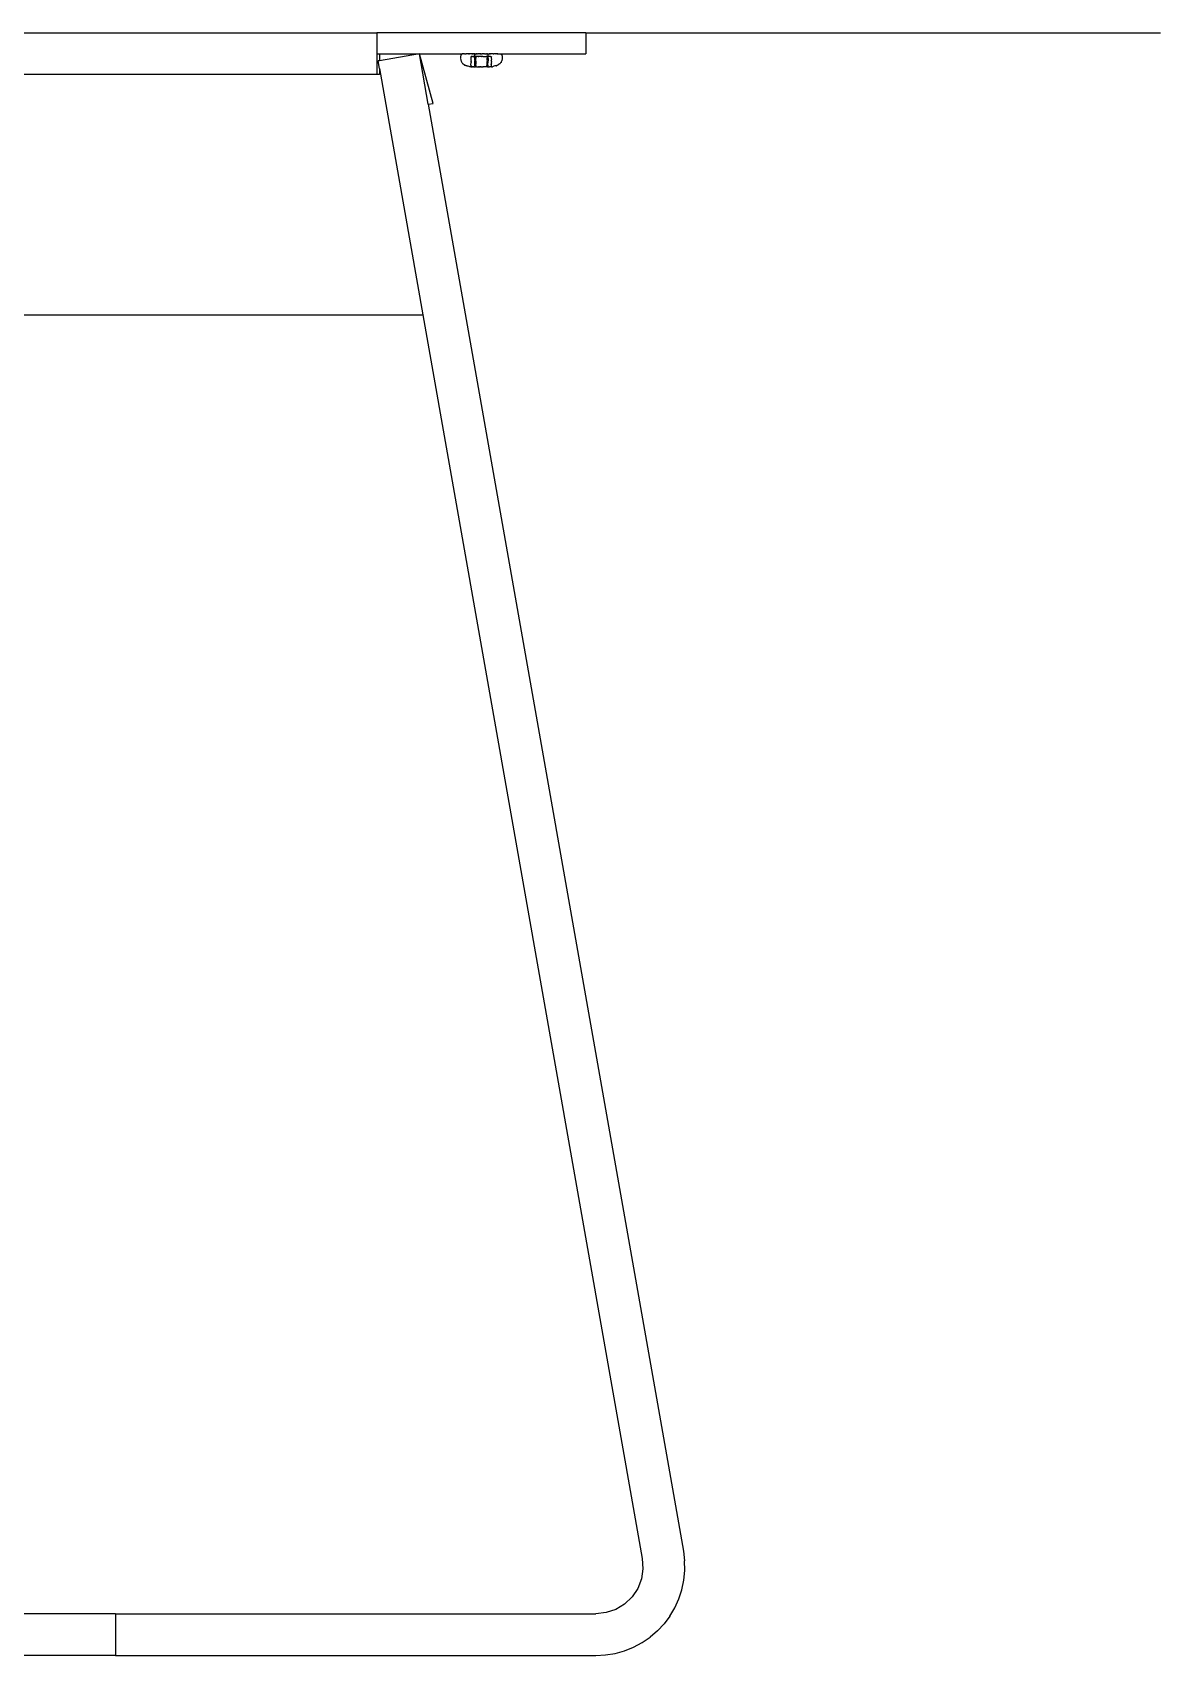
# Model space of a CAD drawing. Header units: millimetres. Extents: x 21 to 5427, y 20 to 4028.
# Drawn here: x 3259.5 to 3475.4, y 1317.6 to 1628.4 of the extents above; entities that cross this region are included whole.
import ezdxf

# ---------------------------------------------------------------- set-up
doc = ezdxf.new("R2010")
doc.units = ezdxf.units.MM

msp = doc.modelspace()

# ---------------------------------------------------------------- linework, layer by layer
for p, q in [((3343.88, 1628.36), (3343.88, 1628.29)), ((3346.88, 1628.36), (3346.88, 1628.29)), ((3225.38, 1628.29), (3325.38, 1628.29)), ((3325.38, 1628.29), (3325.38, 1624.29)), ((3343.88, 1628.29), (3325.38, 1628.29)), ((3343.95, 1628.29), (3343.88, 1628.29)), ((3344.02, 1628.29), (3343.95, 1628.29)), ((3344.11, 1628.29), (3344.02, 1628.29)), ((3344.21, 1628.29), (3344.11, 1628.29)), ((3344.34, 1628.29), (3344.21, 1628.29)), ((3344.37, 1628.29), (3344.34, 1628.29)), ((3344.49, 1628.29), (3344.37, 1628.29)), ((3344.52, 1628.29), (3344.49, 1628.29)), ((3344.64, 1628.29), (3344.52, 1628.29)), ((3344.68, 1628.29), (3344.64, 1628.29)), ((3344.81, 1628.29), (3344.68, 1628.29)), ((3344.85, 1628.29), (3344.81, 1628.29)), ((3344.99, 1628.29), (3344.85, 1628.29)), ((3345.03, 1628.29), (3344.99, 1628.29)), ((3345.18, 1628.29), (3345.03, 1628.29)), ((3345.21, 1628.29), (3345.18, 1628.29)), ((3345.36, 1628.29), (3345.21, 1628.29)), ((3345.4, 1628.29), (3345.36, 1628.29)), ((3345.55, 1628.29), (3345.4, 1628.29)), ((3345.59, 1628.29), (3345.55, 1628.29)), ((3345.74, 1628.29), (3345.59, 1628.29)), ((3345.78, 1628.29), (3345.74, 1628.29)), ((3345.92, 1628.29), (3345.78, 1628.29)), ((3345.95, 1628.29), (3345.92, 1628.29)), ((3346.09, 1628.29), (3345.95, 1628.29)), ((3346.12, 1628.29), (3346.09, 1628.29)), ((3346.25, 1628.29), (3346.12, 1628.29)), ((3346.28, 1628.29), (3346.25, 1628.29)), ((3346.4, 1628.29), (3346.28, 1628.29)), ((3346.42, 1628.29), (3346.4, 1628.29)), ((3346.53, 1628.29), (3346.42, 1628.29)), ((3346.64, 1628.29), (3346.53, 1628.29)), ((3346.75, 1628.29), (3346.64, 1628.29)), ((3346.82, 1628.29), (3346.75, 1628.29)), ((3346.88, 1628.29), (3346.82, 1628.29)), ((3365.38, 1628.29), (3346.88, 1628.29)), ((3365.38, 1628.29), (3365.38, 1624.29)), ((3365.38, 1628.29), (3475.38, 1628.29)), ((3325.38, 1624.29), (3325.88, 1624.29)), ((3325.38, 1624.29), (3325.38, 1620.29)), ((3325.88, 1622.95), (3325.63, 1622.9)), ((3325.88, 1621.46), (3325.63, 1622.9)), ((3325.88, 1624.29), (3325.88, 1622.95)), ((3325.88, 1624.29), (3333.51, 1624.29)), ((3333.51, 1624.29), (3325.88, 1622.95)), ((3336.18, 1614.79), (3333.51, 1624.29)), ((3335.21, 1614.62), (3333.51, 1624.29)), ((3333.51, 1624.29), (3341.79, 1624.28)), ((3341.42, 1623.89), (3341.4, 1623.79)), ((3341.4, 1623.79), (3341.41, 1623.44)), ((3341.41, 1623.44), (3341.43, 1623.37)), ((3341.43, 1623.37), (3341.41, 1623.32)), ((3341.41, 1623.32), (3341.43, 1623.2)), ((3341.42, 1623.89), (3341.44, 1623.89)), ((3341.43, 1623.2), (3341.45, 1623.2)), ((3341.44, 1623.99), (3341.47, 1623.99)), ((3341.44, 1623.99), (3341.44, 1623.89)), ((3341.45, 1623.2), (3341.45, 1623.08)), ((3341.45, 1623.08), (3341.48, 1623.08)), ((3341.49, 1624.07), (3341.47, 1623.99)), ((3341.48, 1623.08), (3341.49, 1622.96)), ((3341.49, 1624.07), (3341.52, 1624.07)), ((3341.49, 1622.96), (3341.51, 1622.96)), ((3341.51, 1622.96), (3341.51, 1622.85)), ((3341.51, 1622.85), (3341.57, 1622.74)), ((3341.54, 1624.15), (3341.52, 1624.07)), ((3341.61, 1624.21), (3341.54, 1624.15)), ((3341.57, 1622.74), (3341.63, 1622.63)), ((3341.65, 1624.21), (3341.61, 1624.21)), ((3341.63, 1622.63), (3341.7, 1622.53)), ((3341.7, 1624.26), (3341.65, 1624.21)), ((3341.74, 1624.26), (3341.7, 1624.26)), ((3341.7, 1622.53), (3341.78, 1622.44)), ((3341.79, 1624.28), (3341.74, 1624.26)), ((3341.78, 1622.44), (3341.86, 1622.35)), ((3341.83, 1624.28), (3341.79, 1624.28)), ((3341.86, 1624.28), (3341.83, 1624.28)), ((3341.9, 1624.28), (3341.83, 1624.28)), ((3341.9, 1624.28), (3341.86, 1624.28)), ((3341.86, 1622.35), (3341.9, 1622.35)), ((3341.95, 1624.28), (3341.9, 1624.28)), ((3341.9, 1622.35), (3341.95, 1622.27)), ((3341.93, 1624.29), (3341.95, 1624.28)), ((3342.01, 1624.28), (3341.95, 1624.28)), ((3341.95, 1622.27), (3341.99, 1622.27)), ((3341.99, 1622.27), (3342.02, 1622.27)), ((3342.01, 1624.28), (3342.05, 1624.28)), ((3342.02, 1622.27), (3342.05, 1622.2)), ((3342.05, 1624.28), (3342.07, 1624.28)), ((3342.05, 1622.2), (3342.09, 1622.2)), ((3342.07, 1624.28), (3342.12, 1624.28)), ((3342.09, 1622.2), (3342.12, 1622.2)), ((3342.12, 1624.28), (3342.15, 1624.28)), ((3342.12, 1622.2), (3342.16, 1622.13)), ((3342.19, 1624.28), (3342.15, 1624.28)), ((3342.16, 1622.13), (3342.19, 1622.13)), ((3342.19, 1624.28), (3342.23, 1624.28)), ((3342.19, 1622.13), (3342.22, 1622.13)), ((3342.22, 1622.13), (3342.27, 1622.08)), ((3342.28, 1624.28), (3342.23, 1624.28)), ((3342.28, 1624.28), (3342.32, 1624.28)), ((3342.32, 1624.28), (3342.38, 1624.29)), ((3342.41, 1624.28), (3342.38, 1624.29)), ((3342.41, 1624.28), (3342.48, 1624.29)), ((3342.41, 1624.28), (3342.45, 1624.29)), ((3342.52, 1624.28), (3342.48, 1624.29)), ((3342.57, 1624.29), (3342.52, 1624.28)), ((3342.57, 1624.29), (3342.59, 1624.29)), ((3342.63, 1624.28), (3342.59, 1624.29)), ((3342.69, 1624.28), (3342.63, 1624.28)), ((3342.74, 1624.28), (3342.69, 1624.28)), ((3342.81, 1624.28), (3342.74, 1624.28)), ((3342.87, 1624.28), (3342.81, 1624.28)), ((3342.87, 1624.28), (3342.92, 1624.29)), ((3342.95, 1624.29), (3342.92, 1624.29)), ((3342.99, 1624.28), (3342.95, 1624.29)), ((3343.06, 1624.29), (3342.99, 1624.28)), ((3343.13, 1624.28), (3343.06, 1624.29)), ((3343.13, 1624.28), (3343.17, 1624.29)), ((3343.21, 1624.28), (3343.17, 1624.29)), ((3343.27, 1624.28), (3343.21, 1624.28)), ((3343.35, 1624.28), (3343.27, 1624.28)), ((3343.42, 1624.28), (3343.35, 1624.28)), ((3343.37, 1623.37), (3343.36, 1623.32)), ((3343.36, 1623.32), (3343.37, 1623.2)), ((3343.36, 1622.13), (3343.37, 1622.2)), ((3343.38, 1622.08), (3343.36, 1622.13)), ((3343.38, 1623.44), (3343.37, 1623.37)), ((3343.37, 1623.2), (3343.38, 1623.08)), ((3343.37, 1622.27), (3343.39, 1622.35)), ((3343.37, 1622.2), (3343.37, 1622.27)), ((3343.41, 1623.44), (3343.38, 1623.44)), ((3343.38, 1623.08), (3343.4, 1622.96)), ((3343.38, 1622.74), (3343.41, 1622.74)), ((3343.4, 1622.96), (3343.41, 1622.92)), ((3343.45, 1623.79), (3343.41, 1623.79)), ((3343.41, 1623.58), (3343.45, 1623.79)), ((3343.41, 1623.44), (3343.41, 1623.58)), ((3343.41, 1622.92), (3343.42, 1622.85)), ((3343.41, 1622.74), (3343.42, 1622.85)), ((3343.41, 1622.74), (3343.41, 1622.66)), ((3343.41, 1622.66), (3343.42, 1622.63)), ((3343.41, 1622.53), (3343.43, 1622.6)), ((3343.41, 1622.44), (3343.41, 1622.53)), ((3343.5, 1624.28), (3343.42, 1624.28)), ((3343.42, 1622.63), (3343.43, 1622.6)), ((3343.49, 1623.79), (3343.45, 1623.79)), ((3343.49, 1623.79), (3343.53, 1623.79)), ((3343.57, 1624.28), (3343.5, 1624.28)), ((3343.53, 1623.79), (3343.57, 1623.79)), ((3343.57, 1624.28), (3343.61, 1624.29)), ((3343.63, 1623.79), (3343.57, 1623.79)), ((3343.66, 1624.29), (3343.61, 1624.29)), ((3343.71, 1623.79), (3343.63, 1623.79)), ((3343.66, 1624.29), (3343.72, 1624.28)), ((3343.71, 1623.79), (3343.8, 1623.79)), ((3343.79, 1624.29), (3343.72, 1624.28)), ((3343.79, 1624.29), (3343.82, 1624.29)), ((3343.84, 1623.79), (3343.8, 1623.79)), ((3343.82, 1624.29), (3343.88, 1624.28)), ((3343.88, 1623.79), (3343.84, 1623.79)), ((3343.92, 1624.29), (3343.88, 1624.28)), ((3343.88, 1623.79), (3343.93, 1623.79)), ((3343.92, 1624.29), (3343.97, 1624.28)), ((3343.98, 1623.79), (3343.93, 1623.79)), ((3344.04, 1624.28), (3343.97, 1624.28)), ((3344.02, 1623.79), (3343.98, 1623.79)), ((3344.07, 1623.79), (3344.02, 1623.79)), ((3344.14, 1624.28), (3344.04, 1624.28)), ((3344.07, 1623.44), (3344.05, 1623.4)), ((3344.05, 1623.4), (3344.08, 1623.32)), ((3344.1, 1622.96), (3344.06, 1622.74)), ((3344.06, 1622.74), (3344.08, 1622.63)), ((3344.11, 1623.79), (3344.07, 1623.79)), ((3344.07, 1623.6), (3344.11, 1623.79)), ((3344.07, 1623.6), (3344.07, 1623.44)), ((3344.09, 1622.44), (3344.07, 1622.35)), ((3344.07, 1622.35), (3344.1, 1622.27)), ((3344.1, 1622.27), (3344.07, 1622.2)), ((3344.07, 1622.2), (3344.08, 1622.13)), ((3344.09, 1623.99), (3344.08, 1623.89)), ((3344.08, 1623.89), (3344.09, 1623.85)), ((3344.08, 1623.32), (3344.08, 1623.2)), ((3344.08, 1623.2), (3344.09, 1623.08)), ((3344.08, 1622.63), (3344.09, 1622.58)), ((3344.08, 1622.13), (3344.08, 1622.08)), ((3344.1, 1624.07), (3344.09, 1623.99)), ((3344.09, 1623.85), (3344.11, 1623.79)), ((3344.09, 1623.08), (3344.1, 1622.96)), ((3344.09, 1622.58), (3344.1, 1622.53)), ((3344.1, 1622.53), (3344.09, 1622.44)), ((3344.1, 1624.07), (3344.13, 1624.07)), ((3344.15, 1623.79), (3344.11, 1623.79)), ((3344.12, 1624.15), (3344.13, 1624.18)), ((3344.12, 1624.15), (3344.13, 1624.07)), ((3344.15, 1624.21), (3344.14, 1624.28)), ((3344.21, 1624.28), (3344.14, 1624.28)), ((3344.15, 1623.79), (3344.21, 1623.79)), ((3344.2, 1623.4), (3344.18, 1623.32)), ((3344.18, 1623.32), (3344.19, 1623.2)), ((3344.19, 1623.2), (3344.2, 1623.08)), ((3344.23, 1622.35), (3344.19, 1622.27)), ((3344.19, 1622.27), (3344.21, 1622.24)), ((3344.21, 1623.44), (3344.2, 1623.4)), ((3344.2, 1623.08), (3344.21, 1622.96)), ((3344.21, 1622.53), (3344.2, 1622.44)), ((3344.2, 1622.44), (3344.23, 1622.35)), ((3344.21, 1624.28), (3344.28, 1624.29)), ((3344.25, 1623.79), (3344.21, 1623.79)), ((3344.21, 1623.6), (3344.25, 1623.79)), ((3344.21, 1623.44), (3344.21, 1623.6)), ((3344.21, 1622.96), (3344.22, 1622.85)), ((3344.22, 1622.85), (3344.21, 1622.74)), ((3344.21, 1622.74), (3344.21, 1622.63)), ((3344.21, 1622.63), (3344.21, 1622.53)), ((3344.21, 1622.24), (3344.23, 1622.2)), ((3344.23, 1622.2), (3344.21, 1622.13)), ((3344.21, 1622.13), (3344.22, 1622.08)), ((3344.25, 1622.85), (3344.24, 1622.74)), ((3344.24, 1622.74), (3344.25, 1622.63)), ((3344.3, 1623.79), (3344.25, 1623.79)), ((3344.3, 1623.79), (3344.25, 1623.44)), ((3344.25, 1623.44), (3344.26, 1623.32)), ((3344.28, 1622.96), (3344.25, 1622.85)), ((3344.25, 1622.63), (3344.28, 1622.53)), ((3344.28, 1622.53), (3344.25, 1622.44)), ((3344.25, 1622.44), (3344.26, 1622.27)), ((3344.26, 1622.27), (3344.25, 1622.2)), ((3344.25, 1622.2), (3344.26, 1622.13)), ((3344.26, 1622.13), (3344.25, 1622.08)), ((3344.31, 1623.44), (3344.26, 1623.32)), ((3344.26, 1623.32), (3344.27, 1623.2)), ((3344.27, 1623.2), (3344.27, 1623.08)), ((3344.27, 1623.08), (3344.28, 1622.96)), ((3344.28, 1624.29), (3344.3, 1624.28)), ((3344.28, 1622.96), (3344.3, 1622.85)), ((3344.3, 1622.27), (3344.29, 1622.2)), ((3344.3, 1622.13), (3344.29, 1622.2)), ((3344.3, 1624.28), (3344.34, 1624.29)), ((3344.34, 1623.79), (3344.3, 1623.79)), ((3344.3, 1623.49), (3344.34, 1623.79)), ((3344.3, 1623.49), (3344.31, 1623.44)), ((3344.3, 1622.85), (3344.31, 1622.74)), ((3344.32, 1622.53), (3344.3, 1622.44)), ((3344.3, 1622.44), (3344.32, 1622.37)), ((3344.32, 1622.37), (3344.3, 1622.35)), ((3344.3, 1622.35), (3344.3, 1622.27)), ((3344.3, 1622.08), (3344.3, 1622.13)), ((3344.31, 1622.74), (3344.33, 1622.63)), ((3344.33, 1622.63), (3344.32, 1622.53)), ((3344.34, 1624.29), (3344.37, 1624.28)), ((3344.39, 1623.79), (3344.34, 1623.79)), ((3344.44, 1624.29), (3344.37, 1624.28)), ((3344.44, 1623.79), (3344.39, 1623.79)), ((3344.47, 1624.29), (3344.44, 1624.29)), ((3344.44, 1624.29), (3344.51, 1624.29)), ((3344.44, 1623.79), (3344.49, 1623.79)), ((3344.51, 1624.29), (3344.47, 1624.29)), ((3344.49, 1623.79), (3344.54, 1623.79)), ((3344.56, 1624.29), (3344.51, 1624.29)), ((3344.63, 1623.79), (3344.54, 1623.79)), ((3344.61, 1624.29), (3344.56, 1624.29)), ((3344.64, 1624.28), (3344.61, 1624.29)), ((3344.7, 1623.79), (3344.63, 1623.79)), ((3344.64, 1624.28), (3344.7, 1624.29)), ((3344.7, 1624.29), (3344.75, 1624.29)), ((3344.7, 1623.79), (3344.73, 1623.82)), ((3344.73, 1623.82), (3344.78, 1623.79)), ((3344.82, 1624.28), (3344.75, 1624.29)), ((3344.78, 1623.79), (3344.84, 1623.79)), ((3344.81, 1623.79), (3344.78, 1623.79)), ((3344.84, 1623.79), (3344.81, 1623.79)), ((3344.89, 1624.28), (3344.82, 1624.28)), ((3344.84, 1623.79), (3344.89, 1623.79)), ((3344.93, 1624.29), (3344.89, 1624.28)), ((3344.92, 1623.79), (3344.89, 1623.79)), ((3344.97, 1623.79), (3344.92, 1623.79)), ((3345, 1624.29), (3344.93, 1624.29)), ((3345, 1623.79), (3344.97, 1623.79)), ((3345.07, 1624.28), (3345, 1624.29)), ((3345.07, 1623.79), (3345, 1623.79)), ((3345.07, 1624.28), (3345.14, 1624.29)), ((3345.07, 1623.79), (3345.11, 1623.79)), ((3345.17, 1623.79), (3345.11, 1623.79)), ((3345.14, 1624.29), (3345.17, 1624.29)), ((3345.2, 1624.29), (3345.17, 1624.29)), ((3345.21, 1623.79), (3345.17, 1623.79)), ((3345.24, 1624.28), (3345.2, 1624.29)), ((3345.26, 1623.79), (3345.21, 1623.79)), ((3345.24, 1624.28), (3345.29, 1624.29)), ((3345.26, 1623.79), (3345.3, 1623.82)), ((3345.34, 1624.29), (3345.29, 1624.29)), ((3345.3, 1623.82), (3345.34, 1623.79)), ((3345.34, 1624.29), (3345.42, 1624.28)), ((3345.34, 1623.79), (3345.41, 1623.79)), ((3345.34, 1623.79), (3345.37, 1623.79)), ((3345.37, 1623.79), (3345.41, 1623.79)), ((3345.48, 1623.79), (3345.41, 1623.79)), ((3345.42, 1624.28), (3345.51, 1624.29)), ((3345.51, 1623.79), (3345.48, 1623.79)), ((3345.6, 1624.28), (3345.51, 1624.29)), ((3345.51, 1623.79), (3345.55, 1623.79)), ((3345.59, 1623.79), (3345.55, 1623.79)), ((3345.59, 1623.79), (3345.63, 1623.79)), ((3345.63, 1624.29), (3345.6, 1624.28)), ((3345.68, 1624.29), (3345.63, 1624.29)), ((3345.68, 1623.79), (3345.63, 1623.79)), ((3345.77, 1624.28), (3345.68, 1624.29)), ((3345.68, 1623.79), (3345.76, 1623.79)), ((3345.76, 1623.79), (3345.81, 1623.79)), ((3345.84, 1624.29), (3345.77, 1624.28)), ((3345.81, 1623.79), (3345.87, 1623.79)), ((3345.81, 1623.79), (3345.84, 1623.79)), ((3345.84, 1624.29), (3345.89, 1624.29)), ((3345.87, 1623.79), (3345.84, 1623.79)), ((3345.87, 1623.79), (3345.92, 1623.79)), ((3345.89, 1624.29), (3345.95, 1624.28)), ((3345.92, 1624.29), (3345.89, 1624.29)), ((3345.92, 1624.29), (3345.95, 1624.28)), ((3345.92, 1623.79), (3345.95, 1623.79)), ((3345.92, 1623.79), (3345.99, 1623.79)), ((3345.99, 1624.29), (3345.95, 1624.28)), ((3345.99, 1623.79), (3345.95, 1623.79)), ((3346.07, 1624.29), (3345.99, 1624.29)), ((3345.99, 1623.79), (3346.04, 1623.79)), ((3346.04, 1623.79), (3346.09, 1623.79)), ((3346.14, 1624.29), (3346.07, 1624.29)), ((3346.14, 1623.79), (3346.09, 1623.79)), ((3346.14, 1624.29), (3346.21, 1624.29)), ((3346.14, 1623.79), (3346.21, 1623.79)), ((3346.21, 1624.29), (3346.27, 1624.29)), ((3346.21, 1623.79), (3346.27, 1623.79)), ((3346.29, 1624.28), (3346.27, 1624.29)), ((3346.34, 1623.79), (3346.27, 1623.79)), ((3346.27, 1623.79), (3346.29, 1623.79)), ((3346.29, 1624.28), (3346.35, 1624.29)), ((3346.29, 1623.79), (3346.34, 1623.79)), ((3346.34, 1623.79), (3346.38, 1623.79)), ((3346.35, 1624.29), (3346.38, 1624.29)), ((3346.43, 1624.29), (3346.38, 1624.29)), ((3346.38, 1623.79), (3346.43, 1623.79)), ((3346.44, 1622.13), (3346.4, 1622.08)), ((3346.42, 1622.35), (3346.41, 1622.27)), ((3346.41, 1622.27), (3346.42, 1622.2)), ((3346.42, 1623.44), (3346.42, 1623.39)), ((3346.42, 1623.39), (3346.42, 1623.32)), ((3346.42, 1623.32), (3346.42, 1623.2)), ((3346.42, 1623.2), (3346.42, 1623.08)), ((3346.42, 1622.96), (3346.42, 1622.85)), ((3346.42, 1622.85), (3346.46, 1622.74)), ((3346.44, 1622.63), (3346.42, 1622.53)), ((3346.42, 1622.53), (3346.42, 1622.44)), ((3346.42, 1622.2), (3346.44, 1622.13)), ((3346.43, 1624.29), (3346.47, 1624.29)), ((3346.47, 1623.79), (3346.43, 1623.79)), ((3346.46, 1622.74), (3346.44, 1622.63)), ((3346.46, 1623.32), (3346.48, 1623.38)), ((3346.5, 1623.2), (3346.46, 1623.32)), ((3346.47, 1622.44), (3346.46, 1622.41)), ((3346.49, 1622.35), (3346.46, 1622.41)), ((3346.55, 1624.29), (3346.47, 1624.29)), ((3346.47, 1623.79), (3346.55, 1623.79)), ((3346.51, 1623.79), (3346.47, 1623.79)), ((3346.47, 1623.79), (3346.48, 1623.38)), ((3346.49, 1622.53), (3346.47, 1622.44)), ((3346.47, 1622.2), (3346.48, 1622.27)), ((3346.48, 1622.13), (3346.47, 1622.2)), ((3346.47, 1622.08), (3346.48, 1622.13)), ((3346.54, 1622.77), (3346.48, 1622.96)), ((3346.48, 1622.27), (3346.49, 1622.35)), ((3346.5, 1623.2), (3346.49, 1623.08)), ((3346.51, 1622.63), (3346.49, 1622.53)), ((3346.49, 1622.35), (3346.52, 1622.44)), ((3346.55, 1623.79), (3346.51, 1623.79)), ((3346.53, 1622.7), (3346.51, 1622.63)), ((3346.52, 1622.53), (3346.51, 1622.63)), ((3346.52, 1622.44), (3346.52, 1622.53)), ((3346.54, 1623.32), (3346.53, 1623.2)), ((3346.53, 1623.2), (3346.53, 1623.08)), ((3346.53, 1622.96), (3346.55, 1622.85)), ((3346.54, 1622.77), (3346.53, 1622.74)), ((3346.53, 1622.74), (3346.53, 1622.7)), ((3346.55, 1623.42), (3346.54, 1623.32)), ((3346.55, 1622.85), (3346.54, 1622.77)), ((3346.57, 1622.27), (3346.54, 1622.2)), ((3346.54, 1622.2), (3346.59, 1622.13)), ((3346.55, 1624.29), (3346.6, 1624.29)), ((3346.55, 1623.79), (3346.6, 1623.79)), ((3346.55, 1623.79), (3346.56, 1623.44)), ((3346.56, 1623.44), (3346.55, 1623.42)), ((3346.57, 1622.44), (3346.56, 1622.41)), ((3346.56, 1622.41), (3346.56, 1622.35)), ((3346.56, 1622.35), (3346.57, 1622.27)), ((3346.59, 1622.53), (3346.57, 1622.44)), ((3346.61, 1622.63), (3346.59, 1622.53)), ((3346.59, 1622.13), (3346.61, 1622.08)), ((3346.6, 1624.29), (3346.63, 1624.29)), ((3346.6, 1623.79), (3346.63, 1623.79)), ((3346.6, 1623.49), (3346.63, 1623.57)), ((3346.6, 1623.49), (3346.63, 1623.44)), ((3346.63, 1622.74), (3346.61, 1622.63)), ((3346.63, 1624.26), (3346.62, 1624.21)), ((3346.62, 1624.21), (3346.64, 1624.15)), ((3346.63, 1624.29), (3346.73, 1624.29)), ((3346.63, 1624.29), (3346.63, 1624.26)), ((3346.64, 1624.15), (3346.63, 1624.07)), ((3346.63, 1624.07), (3346.63, 1623.99)), ((3346.63, 1623.99), (3346.63, 1623.89)), ((3346.63, 1623.89), (3346.63, 1623.79)), ((3346.7, 1623.79), (3346.63, 1623.79)), ((3346.63, 1623.79), (3346.63, 1623.57)), ((3346.63, 1623.44), (3346.65, 1623.44)), ((3346.65, 1622.85), (3346.63, 1622.74)), ((3346.65, 1623.44), (3346.67, 1623.39)), ((3346.67, 1622.96), (3346.65, 1622.85)), ((3346.67, 1623.39), (3346.69, 1623.32)), ((3346.68, 1623.08), (3346.67, 1622.96)), ((3346.69, 1623.2), (3346.68, 1623.08)), ((3346.69, 1623.32), (3346.69, 1623.2)), ((3346.73, 1623.79), (3346.7, 1623.79)), ((3346.73, 1624.29), (3346.76, 1624.29)), ((3346.73, 1624.29), (3346.79, 1624.28)), ((3346.79, 1623.79), (3346.73, 1623.79)), ((3346.76, 1624.29), (3346.79, 1624.28)), ((3346.79, 1624.28), (3346.85, 1624.29)), ((3346.83, 1623.79), (3346.79, 1623.79)), ((3346.88, 1623.79), (3346.83, 1623.79)), ((3346.85, 1624.29), (3346.9, 1624.29)), ((3346.95, 1623.79), (3346.88, 1623.79)), ((3346.95, 1624.28), (3346.9, 1624.29)), ((3346.95, 1624.28), (3347.03, 1624.29)), ((3346.99, 1623.79), (3346.95, 1623.79)), ((3347.06, 1623.79), (3346.99, 1623.79)), ((3347.03, 1624.29), (3347.09, 1624.29)), ((3347.11, 1624.28), (3347.03, 1624.29)), ((3347.11, 1623.79), (3347.06, 1623.79)), ((3347.09, 1624.29), (3347.11, 1624.28)), ((3347.11, 1624.28), (3347.16, 1624.29)), ((3347.11, 1623.79), (3347.18, 1623.79)), ((3347.2, 1624.28), (3347.16, 1624.29)), ((3347.18, 1623.79), (3347.24, 1623.79)), ((3347.26, 1624.28), (3347.2, 1624.28)), ((3347.24, 1623.79), (3347.29, 1623.79)), ((3347.26, 1622.2), (3347.24, 1622.13)), ((3347.24, 1622.13), (3347.27, 1622.08)), ((3347.35, 1624.28), (3347.26, 1624.28)), ((3347.31, 1622.35), (3347.26, 1622.27)), ((3347.26, 1622.2), (3347.26, 1622.27)), ((3347.28, 1623.38), (3347.29, 1623.41)), ((3347.28, 1623.38), (3347.3, 1623.32)), ((3347.3, 1623.2), (3347.28, 1623.08)), ((3347.29, 1622.96), (3347.28, 1623.08)), ((3347.31, 1622.74), (3347.28, 1622.63)), ((3347.31, 1622.53), (3347.28, 1622.63)), ((3347.32, 1623.79), (3347.29, 1623.79)), ((3347.29, 1623.57), (3347.32, 1623.66)), ((3347.29, 1623.44), (3347.29, 1623.57)), ((3347.29, 1623.41), (3347.29, 1623.44)), ((3347.29, 1622.85), (3347.29, 1622.96)), ((3347.33, 1622.79), (3347.29, 1622.85)), ((3347.31, 1622.53), (3347.29, 1622.48)), ((3347.33, 1622.44), (3347.29, 1622.48)), ((3347.3, 1623.32), (3347.3, 1623.2)), ((3347.33, 1622.79), (3347.31, 1622.74)), ((3347.33, 1622.38), (3347.31, 1622.35)), ((3347.32, 1623.66), (3347.36, 1623.79)), ((3347.33, 1622.38), (3347.33, 1622.44)), ((3347.41, 1624.28), (3347.35, 1624.28)), ((3347.5, 1624.28), (3347.41, 1624.28)), ((3347.56, 1624.28), (3347.5, 1624.28)), ((3347.59, 1624.29), (3347.56, 1624.28)), ((3347.63, 1624.29), (3347.59, 1624.29)), ((3347.63, 1624.29), (3347.69, 1624.28)), ((3347.69, 1624.28), (3347.75, 1624.29)), ((3347.75, 1624.29), (3347.77, 1624.28)), ((3347.83, 1624.28), (3347.77, 1624.28)), ((3347.9, 1624.28), (3347.83, 1624.28)), ((3347.95, 1624.28), (3347.9, 1624.28)), ((3348.02, 1624.28), (3347.95, 1624.28)), ((3348.07, 1624.28), (3348.02, 1624.28)), ((3348.14, 1624.29), (3348.07, 1624.28)), ((3348.14, 1624.29), (3348.19, 1624.28)), ((3348.25, 1624.28), (3348.19, 1624.28)), ((3348.29, 1624.28), (3348.25, 1624.28)), ((3348.35, 1624.28), (3348.29, 1624.28)), ((3348.39, 1624.28), (3348.35, 1624.28)), ((3348.39, 1624.28), (3348.46, 1624.29)), ((3348.39, 1624.28), (3348.44, 1624.29)), ((3348.49, 1624.28), (3348.44, 1624.29)), ((3348.46, 1624.29), (3348.53, 1624.29)), ((3348.56, 1624.29), (3348.49, 1624.28)), ((3348.55, 1622.13), (3348.5, 1622.08)), ((3348.53, 1624.29), (3348.59, 1624.29)), ((3348.57, 1622.13), (3348.55, 1622.13)), ((3348.56, 1624.29), (3348.62, 1624.28)), ((3348.61, 1622.13), (3348.57, 1622.13)), ((3348.59, 1624.29), (3348.65, 1624.29)), ((3348.65, 1622.2), (3348.61, 1622.13)), ((3348.62, 1624.28), (3348.65, 1624.29)), ((3348.65, 1624.29), (3348.7, 1624.29)), ((3348.68, 1622.2), (3348.65, 1622.2)), ((3348.71, 1622.2), (3348.68, 1622.2)), ((3348.7, 1624.29), (3348.74, 1624.29)), ((3348.74, 1622.27), (3348.71, 1622.2)), ((3348.74, 1624.29), (3348.78, 1624.29)), ((3348.78, 1622.27), (3348.74, 1622.27)), ((3348.78, 1624.29), (3348.81, 1624.29)), ((3348.81, 1622.27), (3348.78, 1622.27)), ((3348.81, 1624.29), (3348.84, 1624.29)), ((3348.81, 1624.29), (3348.86, 1624.28)), ((3348.87, 1622.35), (3348.81, 1622.27)), ((3348.86, 1624.28), (3348.9, 1624.28)), ((3348.9, 1622.35), (3348.87, 1622.35)), ((3348.9, 1624.28), (3348.94, 1624.28)), ((3348.9, 1624.28), (3348.97, 1624.28)), ((3348.99, 1622.44), (3348.9, 1622.35)), ((3348.94, 1624.28), (3348.97, 1624.28)), ((3348.97, 1624.28), (3365.38, 1624.29)), ((3348.97, 1624.28), (3349, 1624.26)), ((3349.07, 1622.53), (3348.99, 1622.44)), ((3349, 1624.26), (3349.07, 1624.26)), ((3349.07, 1624.26), (3349.11, 1624.21)), ((3349.14, 1622.63), (3349.07, 1622.53)), ((3349.11, 1624.21), (3349.15, 1624.21)), ((3349.2, 1622.74), (3349.14, 1622.63)), ((3349.15, 1624.21), (3349.23, 1624.15)), ((3349.25, 1622.85), (3349.2, 1622.74)), ((3349.23, 1624.15), (3349.25, 1624.07)), ((3349.28, 1624.07), (3349.25, 1624.07)), ((3349.26, 1622.96), (3349.25, 1622.85)), ((3349.28, 1622.96), (3349.26, 1622.96)), ((3349.28, 1624.07), (3349.3, 1623.99)), ((3349.29, 1623.08), (3349.28, 1622.96)), ((3349.32, 1623.08), (3349.29, 1623.08)), ((3349.32, 1623.99), (3349.3, 1623.99)), ((3349.32, 1623.99), (3349.32, 1623.89)), ((3349.35, 1623.89), (3349.32, 1623.89)), ((3349.34, 1623.2), (3349.32, 1623.08)), ((3349.35, 1623.32), (3349.34, 1623.2)), ((3349.35, 1623.89), (3349.36, 1623.79)), ((3349.38, 1623.44), (3349.35, 1623.32)), ((3349.36, 1623.79), (3349.38, 1623.79)), ((3349.38, 1623.79), (3349.38, 1623.44)), ((3325.38, 1620.29), (3225.38, 1620.29)), ((3325.88, 1620.29), (3325.38, 1620.29)), ((3325.88, 1621.46), (3325.88, 1620.29)), ((3325.88, 1621.46), (3334.2, 1574.29)), ((3342.27, 1622.08), (3342.3, 1622.08)), ((3342.3, 1622.08), (3342.33, 1622.08)), ((3342.33, 1622.08), (3342.38, 1622.03)), ((3342.38, 1622.03), (3342.41, 1622.03)), ((3342.41, 1622.03), (3342.44, 1622.03)), ((3342.5, 1621.99), (3342.44, 1622.03)), ((3342.57, 1621.99), (3342.5, 1621.99)), ((3342.57, 1621.99), (3342.6, 1621.99)), ((3342.6, 1621.99), (3342.65, 1621.99)), ((3342.65, 1621.99), (3342.7, 1621.99)), ((3342.7, 1621.99), (3342.75, 1621.99)), ((3342.75, 1621.99), (3342.82, 1621.99)), ((3342.82, 1621.99), (3342.99, 1621.92)), ((3342.99, 1621.92), (3343.26, 1621.79)), ((3343.37, 1621.79), (3343.26, 1621.79)), ((3343.43, 1621.79), (3343.37, 1621.79)), ((3343.38, 1622.08), (3343.39, 1622.03)), ((3343.4, 1621.99), (3343.39, 1622.03)), ((3343.4, 1621.99), (3343.42, 1621.95)), ((3343.42, 1621.95), (3343.42, 1621.89)), ((3343.42, 1621.89), (3343.43, 1621.84)), ((3343.43, 1621.84), (3343.43, 1621.79)), ((3343.43, 1621.79), (3343.47, 1621.79)), ((3343.47, 1621.79), (3343.52, 1621.79)), ((3343.52, 1621.79), (3343.58, 1621.79)), ((3343.63, 1621.79), (3343.58, 1621.79)), ((3343.71, 1621.79), (3343.63, 1621.79)), ((3343.71, 1621.79), (3343.77, 1621.79)), ((3343.81, 1621.79), (3343.77, 1621.79)), ((3343.86, 1621.79), (3343.81, 1621.79)), ((3343.86, 1621.79), (3343.88, 1621.79)), ((3343.92, 1621.79), (3343.86, 1621.79)), ((3343.88, 1621.79), (3343.92, 1621.79)), ((3343.92, 1621.79), (3343.99, 1621.79)), ((3343.99, 1621.79), (3344.02, 1621.79)), ((3344.02, 1621.79), (3344.08, 1621.79)), ((3344.08, 1622.08), (3344.12, 1622.03)), ((3344.08, 1621.79), (3344.15, 1621.79)), ((3344.11, 1621.79), (3344.08, 1621.79)), ((3344.11, 1621.99), (3344.12, 1622.03)), ((3344.11, 1621.99), (3344.11, 1621.94)), ((3344.11, 1621.94), (3344.11, 1621.84)), ((3344.11, 1621.84), (3344.11, 1621.79)), ((3344.15, 1621.79), (3344.11, 1621.79)), ((3344.21, 1621.79), (3344.15, 1621.79)), ((3344.25, 1621.79), (3344.21, 1621.79)), ((3344.22, 1622.08), (3344.25, 1621.99)), ((3344.25, 1622.08), (3344.26, 1622.03)), ((3344.26, 1622.03), (3344.25, 1621.99)), ((3344.25, 1621.99), (3344.25, 1621.95)), ((3344.25, 1621.95), (3344.25, 1621.92)), ((3344.25, 1621.92), (3344.25, 1621.85)), ((3344.25, 1621.85), (3344.25, 1621.79)), ((3344.25, 1621.85), (3344.29, 1621.79)), ((3344.25, 1621.79), (3344.32, 1621.79)), ((3344.3, 1621.99), (3344.29, 1621.94)), ((3344.29, 1621.88), (3344.29, 1621.94)), ((3344.29, 1621.85), (3344.29, 1621.88)), ((3344.32, 1621.79), (3344.29, 1621.85)), ((3344.35, 1621.79), (3344.29, 1621.79)), ((3344.29, 1621.79), (3344.32, 1621.79)), ((3344.32, 1622.05), (3344.3, 1622.08)), ((3344.32, 1622.01), (3344.3, 1621.99)), ((3344.32, 1622.05), (3344.32, 1622.01)), ((3344.32, 1621.79), (3344.35, 1621.79)), ((3344.4, 1621.79), (3344.35, 1621.79)), ((3344.43, 1621.79), (3344.4, 1621.79)), ((3344.43, 1621.79), (3344.52, 1621.79)), ((3344.52, 1621.79), (3344.61, 1621.79)), ((3344.61, 1621.79), (3344.7, 1621.79)), ((3344.7, 1621.79), (3344.77, 1621.79)), ((3344.77, 1621.79), (3344.82, 1621.79)), ((3344.89, 1621.79), (3344.82, 1621.79)), ((3344.95, 1621.79), (3344.89, 1621.79)), ((3344.89, 1621.79), (3344.92, 1621.79)), ((3344.92, 1621.79), (3344.95, 1621.79)), ((3345.01, 1621.79), (3344.95, 1621.79)), ((3345.01, 1621.79), (3345.04, 1621.79)), ((3345.04, 1621.79), (3345.08, 1621.79)), ((3345.08, 1621.79), (3345.13, 1621.79)), ((3345.13, 1621.79), (3345.18, 1621.79)), ((3345.26, 1621.79), (3345.18, 1621.79)), ((3345.26, 1621.79), (3345.37, 1621.79)), ((3345.37, 1621.79), (3345.4, 1621.79)), ((3345.4, 1621.79), (3345.49, 1621.79)), ((3345.52, 1621.79), (3345.49, 1621.79)), ((3345.52, 1621.79), (3345.59, 1621.79)), ((3345.59, 1621.79), (3345.63, 1621.79)), ((3345.63, 1621.79), (3345.68, 1621.79)), ((3345.68, 1621.79), (3345.71, 1621.79)), ((3345.76, 1621.79), (3345.71, 1621.79)), ((3345.81, 1621.79), (3345.76, 1621.79)), ((3345.87, 1621.79), (3345.81, 1621.79)), ((3345.85, 1621.79), (3345.81, 1621.79)), ((3345.87, 1621.79), (3345.85, 1621.79)), ((3345.95, 1621.79), (3345.87, 1621.79)), ((3345.99, 1621.79), (3345.95, 1621.79)), ((3346.07, 1621.79), (3345.99, 1621.79)), ((3346.04, 1621.79), (3345.99, 1621.79)), ((3346.07, 1621.79), (3346.04, 1621.79)), ((3346.13, 1621.79), (3346.07, 1621.79)), ((3346.16, 1621.79), (3346.13, 1621.79)), ((3346.21, 1621.79), (3346.16, 1621.79)), ((3346.24, 1621.79), (3346.21, 1621.79)), ((3346.29, 1621.79), (3346.24, 1621.79)), ((3346.37, 1621.79), (3346.29, 1621.79)), ((3346.34, 1621.79), (3346.29, 1621.79)), ((3346.37, 1621.79), (3346.34, 1621.79)), ((3346.42, 1621.79), (3346.37, 1621.79)), ((3346.4, 1622.08), (3346.4, 1622.02)), ((3346.42, 1621.98), (3346.4, 1622.02)), ((3346.42, 1621.98), (3346.42, 1621.94)), ((3346.42, 1621.94), (3346.42, 1621.83)), ((3346.42, 1621.83), (3346.42, 1621.79)), ((3346.47, 1621.79), (3346.42, 1621.79)), ((3346.47, 1622.03), (3346.47, 1622.08)), ((3346.49, 1621.99), (3346.47, 1622.03)), ((3346.47, 1621.79), (3346.5, 1621.79)), ((3346.5, 1621.9), (3346.49, 1621.99)), ((3346.5, 1621.79), (3346.5, 1621.9)), ((3346.55, 1621.79), (3346.5, 1621.79)), ((3346.55, 1621.79), (3346.63, 1621.79)), ((3346.61, 1622.08), (3346.64, 1622.03)), ((3346.64, 1622.03), (3346.62, 1621.99)), ((3346.62, 1621.99), (3346.63, 1621.93)), ((3346.63, 1621.93), (3346.63, 1621.89)), ((3346.63, 1621.89), (3346.63, 1621.85)), ((3346.63, 1621.85), (3346.63, 1621.82)), ((3346.63, 1621.82), (3346.63, 1621.79)), ((3346.69, 1621.79), (3346.63, 1621.79)), ((3346.69, 1621.79), (3346.73, 1621.79)), ((3346.73, 1621.79), (3346.78, 1621.79)), ((3346.78, 1621.79), (3346.84, 1621.79)), ((3346.84, 1621.79), (3346.9, 1621.79)), ((3346.9, 1621.79), (3346.95, 1621.79)), ((3346.99, 1621.79), (3346.95, 1621.79)), ((3347.06, 1621.79), (3346.99, 1621.79)), ((3347.03, 1621.79), (3346.99, 1621.79)), ((3347.06, 1621.79), (3347.03, 1621.79)), ((3347.11, 1621.79), (3347.06, 1621.79)), ((3347.18, 1621.79), (3347.11, 1621.79)), ((3347.24, 1621.79), (3347.18, 1621.79)), ((3347.29, 1621.79), (3347.24, 1621.79)), ((3347.29, 1622.05), (3347.27, 1622.08)), ((3347.32, 1622.03), (3347.29, 1622.05)), ((3347.29, 1621.79), (3347.33, 1621.79)), ((3347.34, 1621.99), (3347.32, 1622.03)), ((3347.33, 1621.95), (3347.34, 1621.99)), ((3347.33, 1621.91), (3347.33, 1621.95)), ((3347.33, 1621.88), (3347.33, 1621.91)), ((3347.33, 1621.79), (3347.33, 1621.88)), ((3347.33, 1621.79), (3347.39, 1621.79)), ((3347.39, 1621.79), (3347.51, 1621.79)), ((3347.78, 1621.92), (3347.51, 1621.79)), ((3347.94, 1621.99), (3347.78, 1621.92)), ((3348.01, 1621.99), (3347.94, 1621.99)), ((3348.06, 1621.99), (3348.01, 1621.99)), ((3348.12, 1621.99), (3348.06, 1621.99)), ((3348.16, 1621.99), (3348.12, 1621.99)), ((3348.2, 1621.99), (3348.16, 1621.99)), ((3348.2, 1621.99), (3348.27, 1621.99)), ((3348.27, 1621.99), (3348.33, 1622.03)), ((3348.39, 1622.03), (3348.33, 1622.03)), ((3348.44, 1622.08), (3348.39, 1622.03)), ((3348.5, 1622.08), (3348.44, 1622.08)), ((3335.21, 1614.62), (3336.18, 1614.79)), ((3335.21, 1614.62), (3384.06, 1337.57)), ((3216.57, 1574.29), (3334.2, 1574.29)), ((3334.2, 1574.29), (3376.19, 1336.18)), ((3384.06, 1337.57), (3384.29, 1335.73)), ((3376.31, 1334.22), (3376.02, 1332.29)), ((3376.19, 1336.18), (3376.31, 1334.22)), ((3384.12, 1332.03), (3384.31, 1333.88)), ((3384.31, 1333.88), (3384.29, 1335.73)), ((3375.31, 1330.46), (3374.22, 1328.83)), ((3376.02, 1332.29), (3375.31, 1330.46)), ((3383.17, 1328.45), (3383.74, 1330.21)), ((3383.74, 1330.21), (3384.12, 1332.03)), ((3372.8, 1327.47), (3371.13, 1326.46)), ((3374.22, 1328.83), (3372.8, 1327.47)), ((3382.4, 1326.77), (3383.17, 1328.45)), ((3275.38, 1325.61), (3183.44, 1325.61)), ((3275.38, 1325.61), (3275.38, 1317.61)), ((3275.38, 1325.61), (3367.32, 1325.61)), ((3369.27, 1325.83), (3367.32, 1325.61)), ((3371.13, 1326.46), (3369.27, 1325.83)), ((3381.46, 1325.17), (3380.34, 1323.69)), ((3381.46, 1325.17), (3382.4, 1326.77)), ((3376.14, 1320.08), (3377.67, 1321.13)), ((3379.08, 1322.33), (3377.67, 1321.13)), ((3380.34, 1323.69), (3379.08, 1322.33)), ((3275.38, 1317.61), (3183.44, 1317.61)), ((3275.38, 1317.61), (3367.32, 1317.61)), ((3367.32, 1317.61), (3369.17, 1317.72)), ((3369.17, 1317.72), (3371, 1318.02)), ((3371, 1318.02), (3372.79, 1318.52)), ((3372.79, 1318.52), (3374.51, 1319.21)), ((3374.51, 1319.21), (3376.14, 1320.08))]:
    msp.add_line(p, q)

doc.saveas('drawing.dxf')
